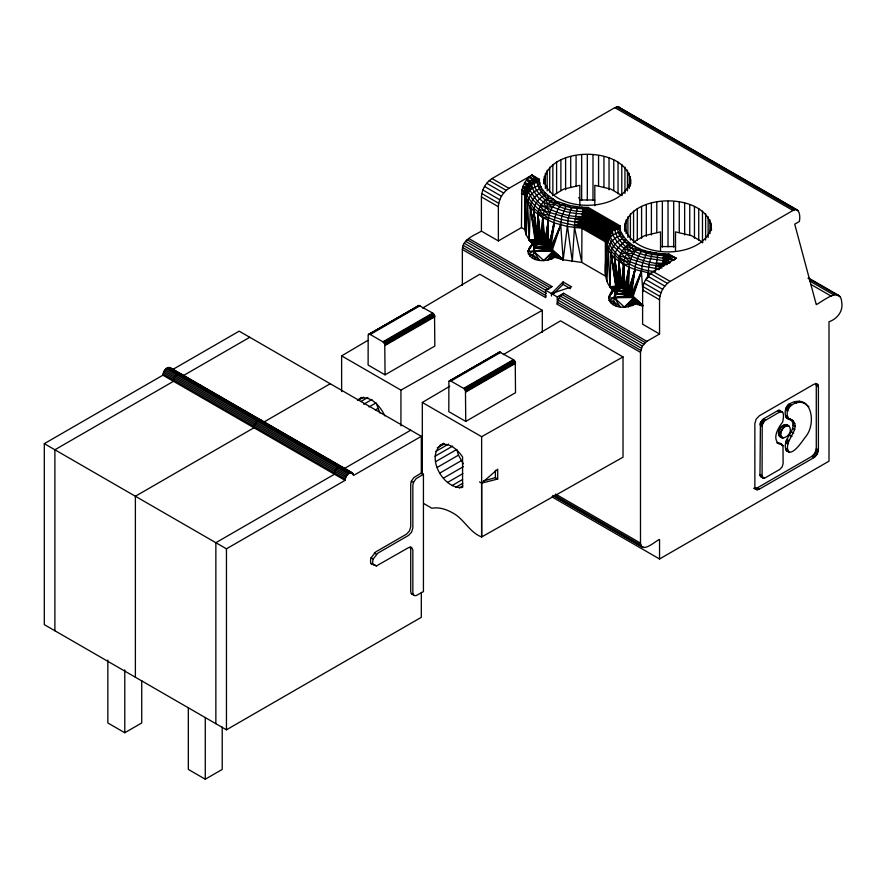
<?xml version="1.0" encoding="UTF-8"?>
<svg xmlns="http://www.w3.org/2000/svg" width="886" height="886" viewBox="0 0 886 886"><rect width="100%" height="100%" fill="white"/><g stroke="black" fill="none" stroke-linecap="round" stroke-linejoin="round"><path stroke-width="1.33" d="M612.957 304.64L614.375 297.707L618.251 290.996L627.764 289.445C618.428 279.821 612.503 286.809 608.593 298.006C610.908 309.07 627.443 309.004 635.317 303.865L633.169 296.278L627.764 289.445L629.193 264.471L631.718 256.453L634.863 251.447C628.218 243.927 617.332 238.068 617.298 226.738C611.163 229.208 605.57 234.89 605.36 241.8L605.36 276.044L581.781 262.433L563.186 259.786L568.347 218.034L571.337 207.8L569.399 205.452L565.866 206.538L563.618 203.835L560.683 204.921C552.233 216.195 554.37 231.556 548.091 243.849L541.822 239.165L536.661 238.323L534.956 239.574L527.89 251.414C530.216 262.477 546.751 262.422 554.625 257.272L553.085 250.904L548.091 243.849L548.301 220.503C548.833 213.471 551.624 205.12 558.269 201.786L569.399 205.452L587.651 208.321L618.694 226.24C621.806 236.252 628.96 244.625 638.961 248.379C650.723 254.426 664.744 251.857 676.284 258.291L673.537 260.296C660.712 256.984 647.001 257.416 634.863 251.447C622.758 251.591 615.238 240.649 610.897 230.748L582.39 213.936C568.491 213.482 555.024 209.229 543.395 201.786C534.911 196.77 532.885 186.702 526.749 179.714L532.043 175.018L539.408 179.271C538.821 192.561 552.964 197.489 560.683 204.921L571.337 207.8L587.064 209.284L617.298 226.738L620.1 225.864L620.41 229.563L618.35 232.542C612.292 234.225 606.611 239.353 606.423 245.976C607.165 260.772 600.276 279.433 613.422 290.741M532.719 244.148L529.241 240.195L526.24 234.923L527.624 203.459C527.834 196.814 533.195 191.409 539.175 189.227L542.874 190.136L541.357 192.395C535.498 195.075 530.559 200.723 530.326 207.379C533.239 224.357 538.367 241.601 532.253 258.047M539.408 179.271L533.881 181.464L526.749 179.714L524.556 182.926L521.81 189.992L524.745 193.956L527.923 200.934L534.059 208.52L538.234 211.953L548.489 217.878L560.838 222.286L581.814 226.905L605.437 240.549L606.423 245.976L606.932 281.515L608.328 250.051C608.538 243.406 613.887 238.002 619.879 235.82L623.578 236.728L622.061 238.987C616.202 241.656 611.251 247.316 611.03 253.972L616.147 285.624L616.058 294.196L632.438 295.027L641.409 271.515L642.538 263.142L646.558 253.13L650.091 252.034L652.03 254.382L667.579 256.22L673.537 260.296L666.615 258.092L663.315 257.981L662.861 263.607L664.079 264.836L663.669 266.309M622.061 238.987L626.369 240.062C621.175 244.78 614.386 249.708 614.496 257.682L618.251 290.996L628.717 290.364L628.994 267.085C618.395 262.167 607.552 253.994 605.36 241.8L581.781 228.189L567.494 226.484L554.282 222.918L542.841 217.69L533.793 211.089L527.624 203.459L525.73 199.383L524.745 193.956L527.458 187.256L533.881 181.464L529.296 177.012L536.595 180.146C540.338 202.252 565.545 212.252 585.923 211.51L614.574 228.056C615.537 239.386 625.837 246.64 633.268 253.673C644.609 260.063 658.187 258.313 669.894 262.511M532.752 243.218L529.241 240.195L530.326 207.379L536.019 238.611L535.354 247.615L551.734 248.434L560.716 224.922L561.846 216.549L565.866 206.538M551.734 248.434L533.671 251.115L528.233 253.839L532.619 254.67L539.552 260.373L533.671 251.115L534.956 239.574L530.326 207.379L535.576 238.921L535.354 247.615L550.926 247.216L554.282 222.918L549.652 245.566L537.547 244.403L540.106 241.701L544.956 241.103L548.301 220.503L547.47 243.24L537.547 244.403L535.354 247.615L551.557 248.146L560.716 224.922L563.186 259.786L554.625 257.272M647.511 278.403L649.039 264.626L651.177 256.53L652.03 254.382L656.194 253.186L657.722 255.268L655.374 270.562M548.091 243.849L537.547 244.403L533.793 211.089L536.661 238.323L535.354 247.615L550.04 246.042L554.282 222.918L549.098 244.924L537.547 244.403L538.156 238.112L533.793 211.089L537.547 244.403L547.061 242.853L548.301 220.503L545.167 241.258L540.106 241.701L538.987 238.19L537.99 214.545C538.09 206.914 543.517 200.945 549.209 196.559L544.159 195.385C538.511 198.564 534.036 204.456 533.793 211.089L536.019 238.611M651.719 273.619L634.985 269.51L628.794 290.442L618.251 290.996L620.798 288.293L624.962 287.197L628.994 267.085L634.985 269.51L629.791 291.505L618.251 290.996L618.904 284.705L614.496 257.682L616.711 285.203L616.058 294.196L631.629 293.809L635.616 264.072L638.596 255.832L641.375 251.513L644.321 250.428L646.558 253.13L652.03 254.382M571.337 207.8L575.501 206.604L577.03 208.675L574.804 222.054L572.301 261.525L567.494 226.484M627.764 289.445L620.798 288.293C625.162 274.881 619.104 254.78 634.132 245.943L636.547 249.564L646.558 253.13M655.319 271.515C634.154 270.374 613.566 257.505 606.268 237.304L582.202 223.405L561.226 219.451L549.054 215.11L532.752 199.749L528.355 192.096L527.458 187.256L524.556 182.926L531.5 184.399L536.772 182.427L536.938 180.024L532.043 175.018L508.952 188.341C502.794 192.306 498.718 199.372 498.364 206.693L498.364 240.926L481.419 231.146C474.154 235.477 462.636 239.209 462.359 249.487L462.359 285.425M551.956 496.869L659.549 558.988L828.997 461.163L828.997 321.762C837.192 318.993 843.439 311.097 841.7 302.192C840.67 285.646 822.23 301.816 816.283 304.64L794.72 224.158L799.338 221.489C800.423 217.369 799.881 206.582 792.981 210.48L670.137 281.405C663.979 285.37 659.904 292.435 659.549 299.745L659.549 333.989L642.605 324.21L642.605 289.966C642.959 282.645 647.035 275.579 653.192 271.625L676.284 258.291L668.919 254.038L664.079 264.836C642.837 261.58 617.254 255.666 608.538 233.317L583.376 218.244L582.168 217.026L582.855 209.174L581.814 207.269L577.03 208.675M534.956 239.574L529.241 240.195L533.671 243.495L529.241 240.195L534.535 240.239L533.671 251.115L543.738 260.562L553.639 252.233L563.186 259.786L554.558 256.054L551.579 258.956L554.37 254.803L563.186 259.786L552.476 249.686L527.89 251.414L534.535 240.239L529.241 240.195L527.624 203.459M608.328 250.051L609.933 286.787L615.238 286.831L614.375 297.707L620.244 306.955L613.311 301.262L608.937 300.432L614.375 297.707L632.438 295.027M534.557 240.206L533.671 251.115L553.108 250.959L563.186 259.786L554.492 255.522L551.579 258.956M618.904 284.705L618.683 261.137C618.793 253.507 624.22 247.537 629.913 243.152L624.851 241.978M547.061 242.853L540.106 241.701C543.45 227.835 538.943 208.288 553.44 199.35L555.854 202.972L560.683 204.921M624.962 287.197L623.545 264.283C617.52 255.965 606.733 250.328 605.714 239.021L581.936 225.432L581.781 262.433L574.549 227.58L581.814 226.905L583.819 216.804L588.215 207.446L620.1 225.864M548.301 220.503L546.009 241.933L540.106 241.701L537.99 214.545L538.156 238.112M614.33 290.564L614.441 289.478L609.933 286.787L611.03 253.972L616.711 285.203M628.994 267.085L626.391 288.271L620.798 288.293L621.529 285.314L618.683 261.137L620.798 288.293L625.649 287.695L628.994 267.085L626.712 288.526L620.798 288.293L619.691 284.783L618.683 261.137L622.171 285.58M481.419 231.146L481.419 196.902C481.774 189.593 485.849 182.527 492.007 178.562L614.862 107.638L618.04 106.785L797.478 210.037M549.054 215.11L543.207 214.323C536.916 206.77 527.779 201.022 525.575 190.711L521.81 189.992L521.455 227.602L498.364 240.926M462.359 249.487L545.599 297.541L545.809 295.525L462.581 247.46M659.549 558.988L659.549 539.43C655.252 540.992 642.106 554.016 640.489 543.096L640.489 352.329L557.25 304.275L558.102 300.11L560.428 296.079L563.607 293.266L646.835 341.32L659.549 333.989M640.489 352.329L642.35 346.072L646.835 341.32M666.25 258.889L670.037 262.167L663.315 257.981L663.548 255.766L662.506 253.861L657.722 255.268M782.017 444.55L776.878 442.734L779.902 443.332L782.991 445.791L783.124 463.599L782.15 466.9L779.78 469.403L765.449 477.676C763.333 478.894 759.978 476.956 759.978 474.519L760.432 422.589L763.333 418.978L777.664 410.705L779.337 410.251L780.898 411.702M763.079 477.908L762.093 475.738L762.215 424.937L764.585 420.839L779.78 411.924C785.118 410.096 783.335 419.023 782.615 422.079C778.34 427.739 771.806 438.083 779.004 443.952M778.506 433.475C777.454 426.609 788.75 420.219 790.301 429.112C791.353 435.99 780.057 442.38 778.506 433.475L780.621 434.705L782.039 437.828M780.621 434.705C780.821 430.64 784.199 424.804 788.883 425.989M791.929 419.864C783.18 420.44 783.678 407.87 789.027 404.138C811.399 391.534 817.025 423.242 805.662 436.698C802.395 440.674 790.921 459.889 785.683 448.737C782.404 437.817 800.191 428.237 789.803 418.646C805.13 427.13 781.795 440.73 788.784 452.126M788.905 419.266C782.227 409.022 795.949 398.224 805.662 403.794M754.972 488.529L757.209 487.931L811.82 456.401L814.976 453.078L816.283 448.67L816.283 385.609L815.685 383.383L817.8 384.602L818.398 386.839L818.398 449.9L817.091 454.296L813.935 457.63L759.324 489.161L757.098 489.759L754.052 488.252L757.098 489.759M615.238 286.831L608.593 298.006L614.375 297.707L615.969 285.801L611.03 253.972L615.659 286.167L614.375 297.707L624.431 307.154L634.343 298.826L642.815 305.537L634.764 300.11L628.551 306.678L634.343 298.826M543.893 183.923C543.65 144.407 630.998 144.407 630.754 183.923M624.586 230.515C624.353 190.999 711.691 190.999 711.458 230.515M630.754 179.792C623.556 213.814 551.092 213.814 543.893 179.792M711.458 226.373C704.248 260.406 631.796 260.406 624.586 226.373M620.41 229.563L617.464 229.009L612.193 230.991L610.897 230.748L609.701 232.752L582.168 217.026L584.306 215.398L610.908 230.737L610.72 236.817L609.812 231.811L583.974 216.339C571.06 217.624 557.471 213.249 545.942 207.258C534.878 202.75 531.81 190.822 524.556 182.926L529.463 184.864L529.008 186.16L530.027 190.224L526.926 194.411L525.73 199.383L524.667 229.452L526.24 234.923L525.73 199.383L524.745 193.956L521.455 193.358L524.667 195.219L524.667 229.452L521.455 227.602M368.177 335.107L368.111 365.043L385.056 374.833L434.827 346.094L434.539 315.361L432.711 313.079L418.934 305.46L368.388 334.642L419.455 305.504M439.999 445.304C449.169 441.549 457.741 449.933 462.57 456.899L462.57 487.444C442.856 489.914 423.718 454.285 443.532 443.266M448.881 381.7L448.803 411.636L465.748 421.415L515.519 392.686L515.242 361.953L513.404 359.672L499.638 352.041L449.091 381.235L500.147 352.096M535.454 239.032L533.671 251.115L553.085 250.904L563.186 259.786L554.115 253.706L547.858 260.085L553.639 252.233M616.147 285.624L614.375 297.707L633.811 297.552L642.871 305.493L634.121 298.272L624.431 307.154L633.811 297.552M421.315 592.435L421.315 617.309L226.451 729.809L44.3 624.641L44.3 443.664L162.913 375.188C163.201 371.655 165.981 366.594 170.112 367.601L352.263 472.77L353.536 475.461L421.315 436.322L421.315 473.622M44.3 443.664L226.451 548.822L345.064 480.345C345.363 476.823 348.132 471.762 352.263 472.77M536.949 238.234L535.354 247.615L549.652 245.566M628.717 290.364L634.985 269.51L630.865 292.79L616.058 294.196L617.265 284.938L614.496 257.682L618.849 284.705L618.251 290.996L619.691 284.783M634.985 269.51L630.743 292.635L616.058 294.196L617.354 284.904L614.496 257.682M618.074 284.738L616.058 294.196L629.791 291.505M531.5 184.399L531.855 182.793L526.749 179.714L531.367 183.169L532.475 188.286L530.027 190.224L530.205 184.155L526.483 188.796L526.926 194.411L525.332 191.354L521.81 189.992L524.966 192.661L526.029 196.88L525.332 191.354M411.359 481.209L410.716 484.011L410.716 526.816L409.454 530.969L406.486 534.158L375.775 551.889L371.112 557.759A8.572 4.951 -60 0 0 371.112 563.629L376.406 565.944L408.601 547.603L411.569 547.36L412.843 550.051L412.843 592.856L414.105 595.536L416.021 595.658L423.43 591.626L423.43 474.231L421.315 473.013L413.895 477.532L411.359 481.209L413.474 482.427L412.843 485.24L412.843 528.034L411.569 532.198L408.601 535.377L377.89 553.108L373.227 558.977A8.572 4.951 -60 0 0 373.227 564.847M554.16 204.854L548.135 204.046C543.794 196.891 534.867 192.461 534.048 183.203L534.524 181.109L529.296 177.012L536.772 182.427L539.718 182.97L537.647 185.949L532.475 188.286M538.987 238.19L537.547 244.403L538.655 238.146L537.99 214.545L540.837 238.722M533.904 242.033L534.203 241.014L529.241 240.195L533.904 242.033L528.732 249.044L532.918 244.348M610.731 294.196L609.424 295.625L614.895 287.607L609.933 286.787L613.444 289.811M552.476 249.686L560.716 224.922L550.926 247.216M642.904 305.46L633.169 296.278L641.409 271.515L642.837 291.627M631.629 293.809L641.409 271.515L632.704 295.459L614.375 297.707L633.169 296.278M536.772 182.427L538.001 179.648L532.043 175.018L536.595 180.146M617.464 229.009L618.694 226.24L587.208 209.041L582.855 209.174L586.488 210.359L616.833 226.927L617.464 229.009L615.914 227.348L586.488 210.359L582.611 211.4L613.732 228.566L614.74 229.795L615.914 227.348L586.2 210.934L582.611 211.4L585.635 212.108L614.574 228.056L586.2 210.934M498.652 352.96L499.195 352.185M538.943 209.273L568.347 218.034L583.066 219.363L608.538 233.317L607.187 235.388L607.619 241.003L606.035 237.946L582.091 224.125L574.804 222.054L582.623 221.201L607.187 235.388L613.444 246.341L629.758 261.702L641.929 266.044L659.04 268.945M527.303 187.91L522.873 186.425L525.941 189.859L525.575 190.711L522.873 186.425L527.458 187.256M413.474 482.427L416.021 478.761L423.43 474.231M606.268 237.304L606.755 236.208L582.623 221.201L575.092 219.086L583.376 218.244L608.837 232.94L609.701 232.752M531.855 182.793L534.048 183.203L535.222 180.755M582.202 223.405L582.013 219.673L583.376 218.244L575.446 216.45M527.89 251.414L534.203 241.014M614.895 287.607L608.593 298.006L615.028 287.252L609.933 286.787L614.474 289.257L611.384 293.476L614.441 289.478M642.649 305.847L635.251 302.647L632.283 305.548L635.018 301.118L642.771 305.725M585.635 212.108L613.732 228.566L612.193 230.991L613.167 234.879M539.175 189.227L540.881 186.614L537.647 185.949M619.879 235.82L621.573 233.206L618.35 232.542M632.283 305.548L635.074 301.384L642.782 305.759M530.681 246.884L532.973 243.883M544.159 195.385L545.665 193.469L541.357 192.395M609.424 295.625L614.474 289.257M532.907 243.916L528.732 249.044L533.937 241.9L529.241 240.195M634.863 251.447L638.961 248.379L641.375 251.513M543.738 260.562L553.108 250.959M551.424 293.576L563.053 281.947L571.57 286.854L551.424 293.576L551.424 296.013M553.362 294.074L563.053 284.384L563.053 281.947M357.512 400.372L361.654 397.349M628.551 306.678L635.018 301.118M554.37 254.803L547.858 260.085L554.06 253.518L563.186 259.786M552.565 195.662L563.751 189.106L579.832 185.318L579.832 205.729M633.268 242.255L644.454 235.698L660.535 231.899L660.535 250.959M666.66 264.792L664.522 263.397L656.138 263.042L663.946 265.302L662.717 266.265L649.039 264.626L619.646 255.866M662.861 263.607L664.998 261.979L669.794 262.788L664.998 261.979L663.082 260.528L666.062 259.321M468.716 238.478L551.956 286.543L550.306 287.74L467.066 239.685M341.631 391.59L341.631 355.873L367.845 340.39M422.644 308.029L479.835 274.25L542.31 310.321L542.31 332.305M422.323 473.899L422.323 402.465L449.734 386.285M503.348 354.621L560.528 320.843L623.013 356.914L623.013 457.187L481.63 536.982C469.093 532.154 463.932 518.443 451.982 512.518C445.857 509.195 438.902 506.936 431.892 508.254L423.519 503.425M172.571 369.606L239.165 331.165L421.315 436.322M183.158 375.719L249.752 337.278M368.388 334.642L418.934 305.46M368.731 334.332L370.226 334.476L419.997 305.736M370.226 334.476L382.929 341.808L432.711 313.079M382.929 341.808L383.483 342.217L433.254 313.478M383.483 342.217L383.992 342.749L433.763 314.021M383.992 342.749L384.435 343.391L434.206 314.652M385.056 374.833L384.768 344.089L434.539 315.361M384.978 344.809L434.749 316.069M385.056 345.485L434.827 316.745M263.651 422.19L330.234 383.738M551.956 286.543L545.599 290.209L545.599 297.541M358.963 399.852L363.67 397.138M360.801 401.557L367.856 397.482M363.747 404.249L371.987 399.486M464.22 243.229L557.25 296.932L563.607 293.266M369.041 406.929L376.096 402.853L379.939 413.031M375.431 409.908L377.79 408.546M449.091 381.235L499.638 352.041M449.423 380.914L450.919 381.069L500.701 352.329M450.919 381.069L463.633 388.4L513.404 359.672M463.633 388.4L464.175 388.799L513.946 360.07M464.175 388.799L464.685 389.342L514.467 360.602M464.685 389.342L465.128 389.984L514.899 361.244M465.748 421.415L465.46 390.682L515.242 361.953M465.671 391.402L515.453 362.662M465.748 392.066L515.519 363.338M344.133 468.65L410.716 430.208M437.307 447.795L444.362 443.72M435.613 451.539L448.56 444.063M435.037 456.268L452.691 446.079M435.613 461.672L456.799 449.446L458.483 455.138L463.289 463.821M437.307 467.365L458.483 455.138M439.999 472.969L461.174 460.742M443.509 478.108L463.511 466.557M447.596 482.427L462.891 473.589M451.982 485.617L462.57 479.503M455.758 487.311L462.824 483.235M459.347 487.931L462.88 485.893M107.837 660.103L107.837 722.965L124.782 732.744L141.727 722.965L141.727 680.603M188.33 707.936L188.33 769.425L205.275 779.215L222.22 769.425L222.22 727.074M341.631 355.873L400.937 390.117L542.31 310.321M422.323 402.465L481.63 436.709L623.013 356.914M529.728 256.109L532.619 254.67L535.62 259.509M610.421 302.702L613.311 301.262L616.313 306.102M574.804 222.054L582.368 222.441L606.755 236.208L607.619 241.003L606.545 236.662L582.368 222.441M583.974 216.339L612.193 230.991L612.06 229.762L584.826 214.035L582.39 213.936L585.358 212.729M359.306 398.711C370.758 394.635 380.57 406.619 384.878 415.911M663.315 257.981L667.191 256.94L673.537 260.296L667.767 255.877L663.548 255.766L667.191 256.94M483.49 480.888L495.396 477.698L497.699 479.027L497.699 469.192L481.63 483.169L481.63 536.982L481.63 436.709M497.699 479.027L481.63 483.169L479.514 481.951M582.855 209.174L587.651 208.321M663.548 255.766L668.343 254.913M582.39 213.936L585.037 213.504L613.732 228.566M582.168 217.026L583.819 216.804L609.812 231.811M659.14 269.676L655.496 268.646L662.019 267.937M615.659 286.167L609.933 286.787L614.629 288.482M782.094 436.798L779.924 436.61M788.163 451.04L786.657 450.896M660.535 246.574L675.509 246.574M663.946 265.302L655.795 265.678L660.812 267.085M552.576 207.091L540.083 206.615M633.268 253.673L620.787 253.197M655.496 268.646L659.306 268.691M581.814 207.269L588.215 207.446M662.506 253.861L668.919 254.038M548.489 217.878L542.841 217.69L538.234 211.953M629.193 264.471L623.545 264.283L622.515 285.746L620.798 288.293L624.586 286.942L623.545 264.283L623.545 286.3L620.798 288.293L618.683 261.137M582.013 219.673L607.951 234.137L609.047 238.688L608.538 233.317M581.892 222.652L606.545 236.662M594.816 199.992L579.832 199.992L578.813 197.467M629.758 261.702L623.899 260.916L618.926 258.546M547.537 198.176L553.44 199.35M628.229 244.757L634.132 245.943M667.767 255.877L676.284 258.291M412.843 594.561L411.359 593.709L410.716 591.626L410.716 548.833L410.085 546.751M545.399 199.804L555.854 202.972M626.092 246.386L636.547 249.564M635.317 303.865L642.66 306.024M760.963 476.69L764.585 478.041M371.112 563.629L373.227 564.36M618.04 106.785L798.485 210.968M616.501 106.94L794.631 209.783M614.862 107.638L792.981 210.48M808.708 278.082L838.599 295.337M807.999 278.259L840.282 296.899M809.937 281.106L833.848 294.916M810.79 284.351L831.112 296.079M605.437 240.549L606.733 243.462L605.659 239.253L581.925 225.542L574.615 224.922L582.091 224.125L605.714 239.021M492.007 178.562L508.952 188.341M653.192 271.625L670.137 281.405M489.271 180.567L506.216 190.346M650.457 273.619L667.402 283.398M486.713 183.258L503.658 193.037M647.899 276.321L664.843 286.1M484.52 186.47L501.465 196.249M645.706 279.522L662.65 289.312M482.837 189.969L499.782 199.76M644.022 283.033L660.967 292.812M816.128 384.369L818.254 385.587M816.283 385.609L818.398 386.839M481.785 193.536L498.729 203.315M642.97 286.588L659.904 296.378M481.419 196.902L498.364 206.693M642.605 289.966L659.549 299.745M799.371 401.292L801.487 402.51M808.863 406.763L803.547 402.576M794.509 401.768L796.625 402.986M789.293 403.983L791.419 405.212M789.027 404.138L791.143 405.367M788.163 404.769L790.279 405.998M787.355 405.622L789.47 406.851M786.657 406.641L788.784 407.859M786.126 407.748L788.252 408.967M785.793 408.878L787.909 410.096M785.683 409.941L787.798 411.159M563.053 284.384L570.495 288.692M779.337 410.251L782.681 412.189M778.528 410.34L780.644 411.558M777.664 410.705L779.78 411.924M785.683 415.811L787.798 417.029M791.541 420.019L793.657 421.249M785.816 416.797L787.931 418.026M786.192 417.561L788.307 418.79M792.638 422.234L794.764 423.453M793.014 425.103L795.141 426.321M561.957 294.462L645.196 342.528M785.76 424.449L787.887 425.679M792.638 428.403L794.764 429.621M784.597 424.571L786.713 425.789M465.538 241.302L548.777 289.357M560.428 296.079L643.668 344.145M783.346 425.103L785.461 426.321M782.094 426.011L784.21 427.24M791.541 431.881L793.657 433.099M559.11 298.006L642.35 346.072M780.931 427.24L783.047 428.47M816.283 448.67L818.398 449.9M463.212 245.333L546.452 293.388M558.102 300.11L641.342 348.165M763.333 418.978L765.449 420.197M779.924 428.713L782.039 429.931M816.128 450.099L818.254 451.317M789.803 435.27L791.929 436.488M762.458 419.61L764.585 420.839M557.46 302.248L640.7 350.302M779.159 430.308L781.275 431.537M761.65 420.462L763.776 421.692M815.685 451.594L817.8 452.824M760.963 421.481L763.079 422.7M778.672 431.936L780.787 433.165M814.976 453.078L817.091 454.296M760.432 422.589L762.547 423.807M814.046 454.429L816.172 455.648M760.099 423.707L762.215 424.937M786.79 439.345L788.905 440.563M778.672 434.827L780.787 436.056M759.978 424.782L762.093 426M779.159 435.901L783.047 438.138M812.971 455.559L815.098 456.788M786.192 440.519L788.307 441.737M811.82 456.401L813.935 457.63M785.816 441.726L787.931 442.945M785.683 442.867L787.798 444.085M779.902 443.332L782.615 445.027M782.991 445.791L780.5 443.808M785.683 448.737L787.798 449.955M785.793 449.667L787.909 450.896M786.126 450.409L789.47 452.336M759.978 474.519L762.093 475.738M760.099 475.45L762.215 476.679M760.432 476.192L763.776 478.119M757.209 487.931L759.324 489.161M756.046 488.43L758.172 489.648M555.611 494.089L640.489 543.096M554.625 495.174L640.7 544.868M554.005 495.85L643.668 547.614M552.687 495.44L642.35 547.205M169.259 367.358L352.894 473.379M168.207 367.48L350.358 472.648M350.967 472.991L353.326 474.353M167.144 367.845L349.294 473.013M166.092 368.698L348.242 473.866M165.029 369.805L347.179 474.962M164.176 371.024L346.337 476.192M163.545 372.375L345.695 477.532M163.124 373.837L345.274 479.005M162.913 375.188L345.064 480.345M374.291 552.986L376.406 554.204M371.112 557.759L373.227 558.977M374.291 564.725L376.406 565.944M411.359 593.709L413.474 594.927M581.936 225.432L605.659 239.253M587.208 209.041L617.298 226.738M587.064 209.284L616.833 226.927M583.066 219.363L607.951 234.137M585.037 213.504L612.06 229.762M663.082 260.528L667.28 264.515M702.775 242.255L691.589 235.698L675.509 231.899L675.509 250.959M622.072 195.662L610.897 189.106L594.816 185.318L594.816 205.729M521.81 189.992L524.988 192.561L526.029 196.88M619.347 107.195L620.366 108.125M817.8 384.602L816.172 383.66L813.935 384.258L759.324 415.789L756.168 419.122L754.861 423.519L754.861 486.58L756.168 489.471M786.768 424.759L787.532 425.479M170.112 367.601L171.175 369.196M630.655 258.9L626.646 253.85L624.087 248.379M549.962 212.308L545.942 207.258L543.395 201.786M538.001 179.648L539.718 182.97M465.128 389.984L465.46 390.682M384.435 343.391L384.768 344.089M342.727 468.24L341.675 466.656C337.544 465.648 334.764 470.71 334.476 474.231L215.863 542.708L215.863 723.696M262.245 421.769L261.193 420.185C257.062 419.178 254.282 424.239 253.983 427.761L135.381 496.249L135.381 677.225M181.763 375.31L180.7 373.715C176.58 372.707 173.8 377.768 173.501 381.301L54.888 449.778L54.888 630.754M525.941 189.859L526.926 194.411L525.852 190.125L522.873 186.425L526.483 188.796L528.355 192.096L528.134 186.359M648.198 273.065L648.751 277.119M606.035 237.946L606.733 243.462M537.99 214.545L540.637 238.644L540.106 241.701L543.893 240.35L542.841 217.69L541.822 239.165L540.106 241.701L542.841 239.707L542.841 217.69L544.956 241.103M533.881 181.464L534.048 183.203M711.081 223.106L711.081 230.006M709.974 219.883L709.974 233.682M708.147 216.782L708.147 237.47M705.633 213.836L705.633 240.051M702.476 211.112L702.476 242.842M698.733 208.642L698.733 240.372M694.458 206.482L694.458 238.212M689.74 204.655L689.74 235.011M684.645 203.204L684.645 234.945M679.263 202.152L679.263 232.509M673.692 201.51L673.692 247.039M668.022 201.299L668.022 246.829M662.351 201.51L662.351 247.039M656.781 202.152L656.781 232.509M651.398 203.204L651.398 234.945M646.304 204.655L646.304 236.396M641.586 206.482L641.586 238.212M637.311 208.642L637.311 240.372M633.568 211.112L633.568 242.842M630.389 176.513L630.389 186.171M630.411 213.836L630.411 240.051M629.282 173.291L629.282 188.474M627.897 216.782L627.897 237.47M627.454 170.19L627.454 190.889M626.07 219.883L626.07 233.682M624.94 167.244L624.94 193.458M624.962 223.106L624.962 231.379M621.784 164.519L621.784 194.876M618.04 162.049L618.04 193.79M613.765 159.89L613.765 190.246M609.036 158.073L609.036 189.803M603.942 156.623L603.942 186.968M598.559 155.559L598.559 185.916M592.989 154.928L592.989 200.457M587.318 154.707L587.318 200.236M581.659 154.928L581.659 200.457M576.077 155.559L576.077 185.916M570.706 156.623L570.706 186.968M565.611 158.073L565.611 189.803M560.882 159.89L560.882 190.246M557.25 296.932L557.25 304.275M556.607 162.049L556.607 193.79M552.864 164.519L552.864 194.876M549.708 167.244L549.708 192.085M547.194 170.19L547.194 190.889M545.366 173.291L545.366 188.474M544.259 176.513L544.259 183.413M495.396 470.322L495.396 477.698M400.937 390.117L400.937 425.834M226.451 548.822L226.451 729.809M205.275 717.715L205.275 779.215M124.782 669.882L124.782 732.744M529.119 185.218L529.008 186.16L524.556 182.926L529.119 185.218"/></g></svg>
